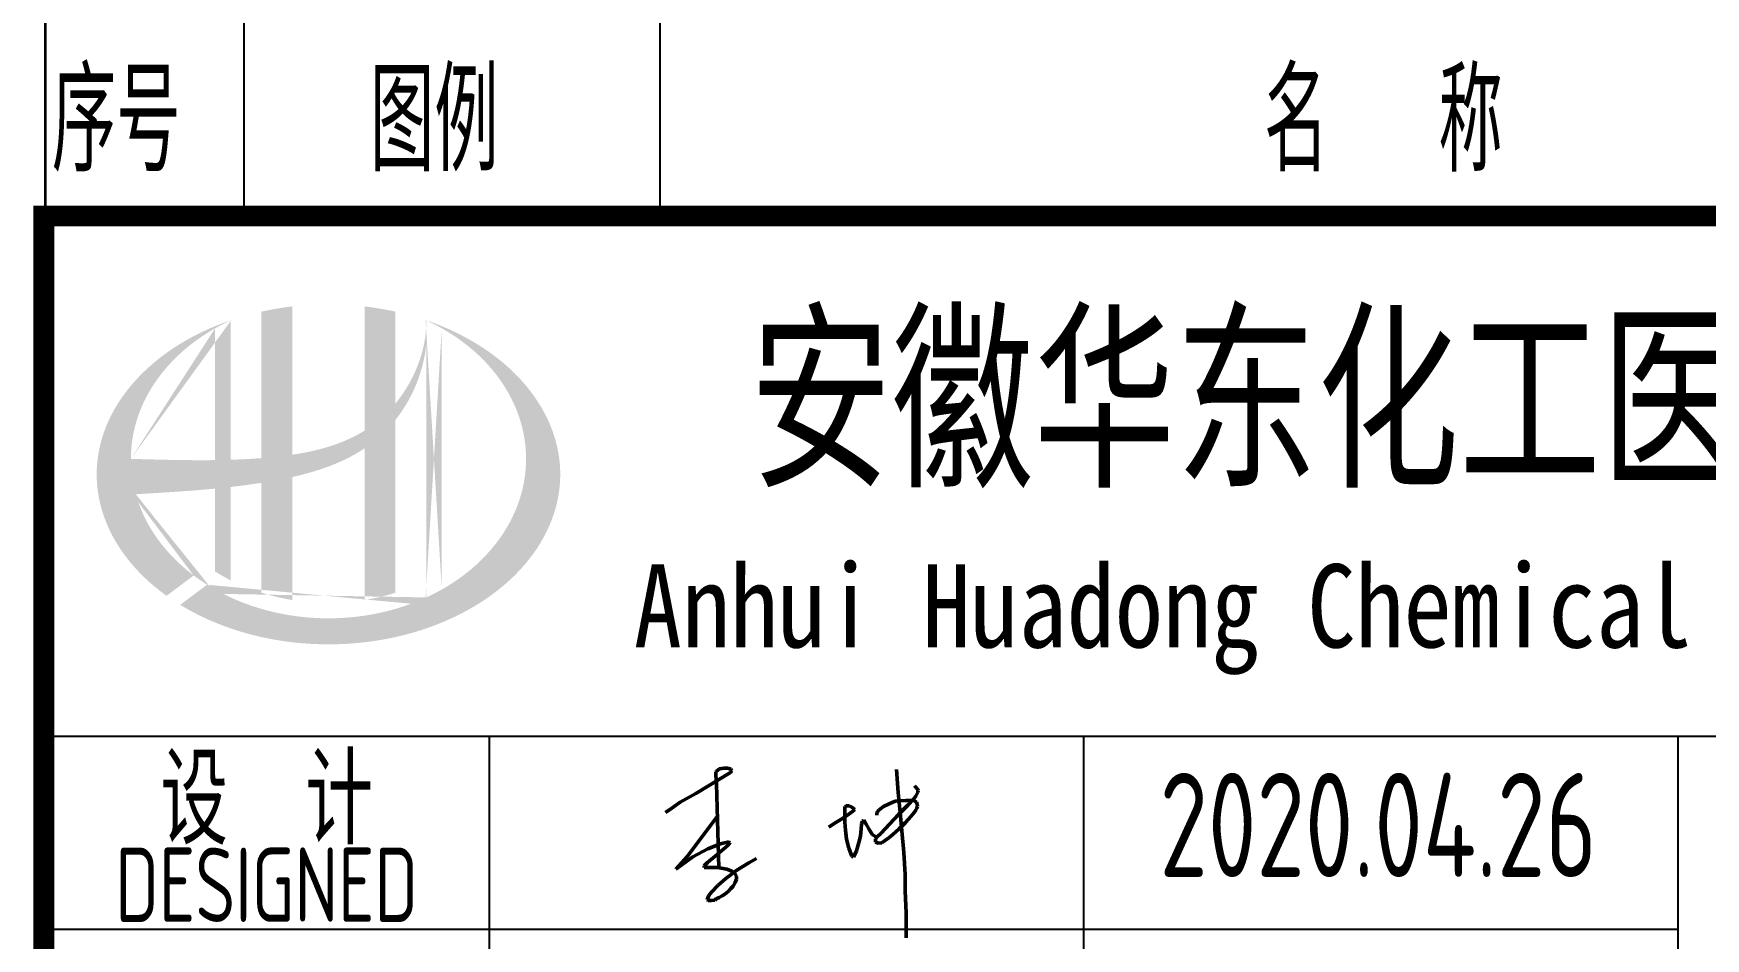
# Model space of a CAD drawing. Extents: x 4830845 to 5141198, y -443067 to -268177.
# Drawn here: x 5010069 to 5015696, y -418169 to -415123 of the extents above; entities that cross this region are included whole.
import ezdxf
from ezdxf.enums import TextEntityAlignment as Align

# ---------------------------------------------------------------- set-up
doc = ezdxf.new("R2010")
doc.units = 0
doc.header["$LTSCALE"] = 1000
doc.header["$MEASUREMENT"] = 0
doc.layers.get('0').update_dxf_attribs({"linetype": 'CONTINUOUS'})
doc.layers.add('TEL_TAB', color=7, linetype='CONTINUOUS')
doc.styles.add('AHD', font='sceie.shx', dxfattribs={"width": 0.7, "bigfont": 'sceic.shx'})
doc.styles.add('ECEC_TQ_S', font='')
doc.styles.add('sceic', font='sceie.shx', dxfattribs={"width": 0.67, "bigfont": 'sceic.shx'})
doc.styles.add('sceie', font='sceie.shx', dxfattribs={"width": 0.7, "bigfont": 'sceic.shx'})
doc.styles.get('ECEC_TQ_S').set_extended_font_data('SimSun')

# ---------------------------------------------------------------- blocks, each defined once
blk = doc.blocks.new('签名')
at = {"lineweight": 50}
for p, q in [((5484373.9, -514006.1), (5484490.2, -513935.2)), ((5484443.6, -513930.1), (5484440.9, -513933.4)), ((5484440.9, -513933.4), (5484440.9, -513943.7)), ((5484453.3, -513923.1), (5484443.6, -513930.1)), ((5484469, -513920.7), (5484453.3, -513923.1)), ((5484481.4, -513920.7), (5484469, -513920.7)), ((5484492.1, -513923.7), (5484481.4, -513920.7)), ((5484490.2, -513935.2), (5484494.5, -513928.9)), ((5484494.5, -513928.9), (5484492.1, -513923.7)), ((5485048.8, -513925.4), (5485055.2, -514002.4)), ((5484440.9, -513943.7), (5484443.6, -513972.8)), ((5484443.6, -513972.8), (5484451, -514255.5)), ((5485121.3, -513992.4), (5485109.4, -513979.5)), ((5485120.6, -514001.4), (5485122.4, -513995.7)), ((5485122.4, -513995.7), (5485121.3, -513992.4)), ((5484292.6, -514055.3), (5484321.1, -514034.4)), ((5484321.1, -514034.4), (5484373.9, -514006.1)), ((5484879.2, -514046.7), (5484874.9, -514049.8)), ((5484874.9, -514049.8), (5484874.9, -514102.5)), ((5484889.7, -514046.7), (5484879.2, -514046.7)), ((5484898.3, -514051.1), (5484889.7, -514046.7)), ((5484908.7, -514059.3), (5484898.3, -514051.1)), ((5484991.3, -514060.1), (5485005.3, -514049.1)), ((5485005.3, -514049.1), (5485024.5, -514040.5)), ((5485024.5, -514040.5), (5485044.1, -514031.7)), ((5485044.1, -514031.7), (5485063, -514029.9)), ((5485055.2, -514002.4), (5485062, -514069.9)), ((5485056.7, -514075.4), (5485086.9, -514044.6)), ((5485063, -514029.9), (5485080.4, -514029)), ((5485080.4, -514029), (5485090.1, -514029)), ((5485086.9, -514044.6), (5485106.8, -514024.4)), ((5485090.1, -514029), (5485104, -514029.4)), ((5485104, -514029.4), (5485109.7, -514030.2)), ((5485106.8, -514024.4), (5485114.2, -514014.2)), ((5485109.7, -514030.2), (5485115.9, -514035.1)), ((5485114.2, -514014.2), (5485120.6, -514001.4)), ((5485115.9, -514035.1), (5485118.9, -514041.7)), ((5485120, -514048.5), (5485117.5, -514055.4)), ((5485118.9, -514041.7), (5485120, -514048.5)), ((5484271.3, -514069.1), (5484292.6, -514055.3)), ((5484446.4, -514081.4), (5484346.3, -514216.5)), ((5484820.9, -514119.1), (5484839.8, -514106.9)), ((5484839.8, -514106.9), (5484861.5, -514092.7)), ((5484861.5, -514092.7), (5484880.5, -514080.4)), ((5484874.9, -514102.5), (5484877.6, -514129)), ((5484880.5, -514080.4), (5484901.1, -514066.5)), ((5484901.1, -514066.5), (5484908.7, -514059.3)), ((5484930.1, -514124), (5484931.7, -514108.3)), ((5484931.7, -514108.3), (5484935, -514098.4)), ((5484935, -514098.4), (5484939.2, -514095.3)), ((5484939.2, -514095.3), (5484947.6, -514108.5)), ((5484947.6, -514108.5), (5484956.8, -514126.6)), ((5484982.5, -514078.8), (5484983.3, -514069.1)), ((5484983.3, -514069.1), (5484991.3, -514060.1)), ((5484997.2, -514139.3), (5485025.4, -514108.5)), ((5485025.4, -514108.5), (5485056.7, -514075.4)), ((5485062, -514069.9), (5485067.5, -514131.4)), ((5485078.3, -514104.8), (5485067.4, -514115.4)), ((5485089.8, -514092.4), (5485078.3, -514104.8)), ((5485097.5, -514083.1), (5485089.8, -514092.4)), ((5485103.3, -514075.8), (5485097.5, -514083.1)), ((5485109.3, -514068.9), (5485103.3, -514075.8)), ((5485114, -514061.8), (5485109.3, -514068.9)), ((5485117.5, -514055.4), (5485114, -514061.8)), ((5484877.6, -514129), (5484880.8, -514159.7)), ((5484880.8, -514159.7), (5484888.6, -514189.2)), ((5484922.8, -514170.1), (5484927.5, -514148.8)), ((5484927.5, -514148.8), (5484930.1, -514124)), ((5484956.8, -514126.6), (5484968.5, -514145.2)), ((5484968.5, -514145.2), (5484983.1, -514152.1)), ((5484978.8, -514158.7), (5484983.9, -514150.9)), ((5484978.8, -514169.6), (5484978.8, -514158.7)), ((5484983.9, -514150.9), (5484997.2, -514139.3)), ((5485011.7, -514162.9), (5484999.4, -514171.2)), ((5485023.8, -514154.8), (5485011.7, -514162.9)), ((5485037, -514143.3), (5485023.8, -514154.8)), ((5485047.3, -514134.3), (5485037, -514143.3)), ((5485058.2, -514124.4), (5485047.3, -514134.3)), ((5485067.4, -514115.4), (5485058.2, -514124.4)), ((5485067.5, -514131.4), (5485073.4, -514204.2)), ((5484346.3, -514216.5), (5484307, -514260.5)), ((5484307, -514260.5), (5484363.7, -514219)), ((5484363.7, -514219), (5484414.5, -514192)), ((5484439.1, -514216.7), (5484412.9, -514237.3)), ((5484414.5, -514192), (5484457.3, -514175.3)), ((5484482.1, -514179.3), (5484439.1, -514216.7)), ((5484457.3, -514175.3), (5484484.7, -514168)), ((5484489, -514170.8), (5484482.1, -514179.3)), ((5484484.7, -514168), (5484489, -514170.8)), ((5484888.6, -514189.2), (5484899, -514216.9)), ((5484899, -514216.9), (5484904.6, -514220)), ((5484904.6, -514220), (5484914.7, -514199)), ((5484914.7, -514199), (5484922.8, -514170.1)), ((5484989.1, -514173.2), (5484978.8, -514169.6)), ((5484999.4, -514171.2), (5484989.1, -514173.2)), ((5485073.4, -514204.2), (5485078.8, -514278.7)), ((5484412.9, -514237.3), (5484401.9, -514249.5)), ((5484401.9, -514249.5), (5484401.9, -514254.7)), ((5484401.9, -514254.7), (5484446.8, -514254.7)), ((5484446.8, -514254.7), (5484459.5, -514257.2)), ((5484459.5, -514257.2), (5484478.2, -514260.7)), ((5484474.4, -514291.2), (5484511.5, -514263.7)), ((5484478.2, -514260.7), (5484495.1, -514267)), ((5484495.1, -514267), (5484505.1, -514273.2)), ((5484505.1, -514273.2), (5484511.1, -514285.3)), ((5484511.5, -514263.7), (5484551.9, -514238.4)), ((5484551.9, -514238.4), (5484578.5, -514223.8)), ((5484426.1, -514337.2), (5484448.7, -514314.1)), ((5484448.7, -514314.1), (5484474.4, -514291.2)), ((5484485.1, -514332.9), (5484474.8, -514341.6)), ((5484492.1, -514325.7), (5484485.1, -514332.9)), ((5484499.4, -514317.1), (5484492.1, -514325.7)), ((5484506.7, -514305.6), (5484499.4, -514317.1)), ((5484511.1, -514294.4), (5484506.7, -514305.6)), ((5484511.1, -514285.3), (5484511.1, -514294.4)), ((5485078.8, -514278.7), (5485078.8, -514332.9)), ((5485078.8, -514332.9), (5485081.6, -514408.2)), ((5484411.7, -514363.3), (5484417.4, -514348.5)), ((5484415.7, -514365.7), (5484411.7, -514363.3)), ((5484426.9, -514365.7), (5484415.7, -514365.7)), ((5484417.4, -514348.5), (5484426.1, -514337.2)), ((5484438.1, -514364), (5484426.9, -514365.7)), ((5484442.7, -514360.5), (5484438.1, -514364)), ((5484452.4, -514355.9), (5484442.7, -514360.5)), ((5484462, -514350.2), (5484452.4, -514355.9)), ((5484474.8, -514341.6), (5484462, -514350.2)), ((5485081.6, -514408.2), (5485081.6, -514491.8))]:
    blk.add_line(p, q, dxfattribs=at)
at = {"style": 'sceie', "width": 0.8}
for p in [(5486670.1, -514111), (5486631, -514761.6), (5486657.1, -515425.2), (5486696.1, -516075.8), (5486709.1, -516674.4)]:
    blk.add_attdef('2020.4.26', text='', height=350, dxfattribs=at).set_placement(p, align=Align.MIDDLE)

msp = doc.modelspace()

# ---------------------------------------------------------------- hatches: boundary and pattern name
h = msp.add_hatch(color=256)
edge = h.paths.add_edge_path()
edge.add_spline(control_points=[(5010940, -416615.7), (5010946.1, -416614.3), (5010952.2, -416612.9), (5011001.3, -416601), (5011043.9, -416588), (5011118.9, -416556.9), (5011151.9, -416539.9), (5011182.7, -416519.3)], knot_values=[61.629012, 61.629012, 61.629012, 61.629012, 63.330431, 63.330431, 75.353634, 75.353634, 85.398649, 85.398649, 85.398649, 85.398649], degree=3, periodic=0)
edge.add_line((5011182.7, -416519.3), (5011182.7, -417029.5))
edge.add_spline(control_points=[(5011182.7, -417029.5), (5011199.9, -417026.8), (5011216.9, -417023.5), (5011251.6, -417015.4), (5011269.3, -417010.6), (5011286.7, -417005.1)], knot_values=[4.908456, 4.908456, 4.908456, 4.908456, 4.992821, 4.992821, 5.083034, 5.083034, 5.083034, 5.083034], degree=3, periodic=0)
edge.add_line((5011286.7, -417005.1), (5011286.7, -416423.7))
edge.add_spline(control_points=[(5011286.7, -416423.7), (5011295.4, -416412.7), (5011303.6, -416401.4), (5011329.7, -416361.7), (5011345.3, -416331.8), (5011374.6, -416259), (5011385.8, -416215.2), (5011390.5, -416169.9), (5011390.6, -416168.6), (5011390.7, -416167.3)], knot_values=[97.991744, 97.991744, 97.991744, 97.991744, 101.64219, 101.64219, 110.337975, 110.337975, 121.934322, 121.934322, 122.270691, 122.270691, 122.270691, 122.270691], degree=3, periodic=0)
edge.add_line((5011390.7, -416167.3), (5011390.7, -416096.9))
edge.add_spline(control_points=[(5011390.7, -416096.9), (5011390.6, -416104.6), (5011390.3, -416112.2), (5011389.7, -416119.9)], knot_values=[126.194075, 126.194075, 126.194075, 126.194075, 128.396762, 128.396762, 128.396762, 128.396762], degree=3, periodic=0)
edge.add_spline(control_points=[(5011389.7, -416119.9), (5011389.2, -416126.1), (5011388.6, -416132.3), (5011387.8, -416138.6)], knot_values=[124.417049, 124.417049, 124.417049, 124.417049, 126.194075, 126.194075, 126.194075, 126.194075], degree=3, periodic=0)
edge.add_spline(control_points=[(5011387.8, -416138.6), (5011386.7, -416147.7), (5011385.2, -416156.8), (5011383.4, -416165.9)], knot_values=[121.80529, 121.80529, 121.80529, 121.80529, 124.417049, 124.417049, 124.417049, 124.417049], degree=3, periodic=0)
edge.add_spline(control_points=[(5011383.4, -416165.9), (5011381.1, -416178.1), (5011378.1, -416190.2), (5011374.6, -416202.2)], knot_values=[118.31574, 118.31574, 118.31574, 118.31574, 121.80529, 121.80529, 121.80529, 121.80529], degree=3, periodic=0)
edge.add_spline(control_points=[(5011374.6, -416202.2), (5011371.1, -416214.3), (5011367.1, -416226.3), (5011362.5, -416238.2)], knot_values=[114.795988, 114.795988, 114.795988, 114.795988, 118.31574, 118.31574, 118.31574, 118.31574], degree=3, periodic=0)
edge.add_spline(control_points=[(5011362.5, -416238.2), (5011358, -416249.9), (5011353.1, -416261.4), (5011347.6, -416272.8)], knot_values=[111.329641, 111.329641, 111.329641, 111.329641, 114.795988, 114.795988, 114.795988, 114.795988], degree=3, periodic=0)
edge.add_spline(control_points=[(5011347.6, -416272.8), (5011342.1, -416284.3), (5011336.1, -416295.7), (5011329.6, -416306.7)], knot_values=[107.79529, 107.79529, 107.79529, 107.79529, 111.329641, 111.329641, 111.329641, 111.329641], degree=3, periodic=0)
edge.add_spline(control_points=[(5011329.6, -416306.7), (5011323.3, -416317.6), (5011316.6, -416328.1), (5011309.5, -416338.4)], knot_values=[104.343579, 104.343579, 104.343579, 104.343579, 107.79529, 107.79529, 107.79529, 107.79529], degree=3, periodic=0)
edge.add_spline(control_points=[(5011309.5, -416338.4), (5011302.3, -416348.8), (5011294.7, -416358.8), (5011286.7, -416368.5)], knot_values=[100.8507, 100.8507, 100.8507, 100.8507, 104.343579, 104.343579, 104.343579, 104.343579], degree=3, periodic=0)
edge.add_line((5011286.7, -416368.5), (5011286.7, -416059.2))
edge.add_spline(control_points=[(5011286.7, -416059.2), (5011252.7, -416051.7), (5011217.9, -416045.8), (5011182.7, -416041.7)], knot_values=[4.423999, 4.423999, 4.423999, 4.423999, 4.558741, 4.558741, 4.558741, 4.558741], degree=3, periodic=0)
edge.add_line((5011182.7, -416041.7), (5011182.7, -416459.8))
edge.add_spline(control_points=[(5011182.7, -416459.8), (5011110.8, -416504.4), (5011026.6, -416527.6), (5010940, -416540.6)], knot_values=[63.246215, 63.246215, 63.246215, 63.246215, 87.689124, 87.689124, 87.689124, 87.689124], degree=3, periodic=0)
edge.add_line((5010940, -416540.6), (5010940, -416041.7))
edge.add_spline(control_points=[(5010940, -416041.7), (5010904.9, -416045.8), (5010870.1, -416051.7), (5010836, -416059.2)], knot_values=[4.866038, 4.866038, 4.866038, 4.866038, 5.000777, 5.000777, 5.000777, 5.000777], degree=3, periodic=0)
edge.add_line((5010836, -416059.2), (5010836, -416552.1))
edge.add_spline(control_points=[(5010836, -416552.1), (5010834.4, -416552.2), (5010799.4, -416554.8), (5010764.8, -416556.6), (5010732, -416557.6)], knot_values=[43.657356, 43.657356, 43.657356, 43.657356, 44.134253, 53.497092, 53.497092, 53.497092, 53.497092], degree=3, periodic=0)
edge.add_line((5010732, -416557.6), (5010732, -416088.5))
edge.add_spline(control_points=[(5010732, -416088.5), (5010715, -416094.3), (5010698.3, -416100.6), (5010681.8, -416107.4)], knot_values=[5.14157, 5.14157, 5.14157, 5.14157, 5.212921, 5.212921, 5.212921, 5.212921], degree=3, periodic=0)
edge.add_spline(control_points=[(5010681.8, -416107.4), (5010674.9, -416110.2), (5010668.1, -416113.1), (5010635.9, -416127.3), (5010611.3, -416139.5), (5010587.8, -416152.7)], knot_values=[5.212921, 5.212921, 5.212921, 5.212921, 5.24296, 5.24296, 5.355623, 5.355623, 5.355623, 5.355623], degree=3, periodic=0)
edge.add_spline(control_points=[(5010587.8, -416152.7), (5010573, -416161.1), (5010558.5, -416169.8), (5010544.5, -416178.9)], knot_values=[5.355623, 5.355623, 5.355623, 5.355623, 5.426974, 5.426974, 5.426974, 5.426974], degree=3, periodic=0)
edge.add_spline(control_points=[(5010544.5, -416178.9), (5010537.1, -416183.8), (5010529.8, -416188.7), (5010516.3, -416198.2), (5010510.1, -416202.7), (5010504, -416207.3)], knot_values=[5.426974, 5.426974, 5.426974, 5.426974, 5.464765, 5.464765, 5.498325, 5.498325, 5.498325, 5.498325], degree=3, periodic=0)
edge.add_spline(control_points=[(5010504, -416207.3), (5010477.9, -416226.9), (5010453.8, -416247.7), (5010431.9, -416269.7)], knot_values=[5.498325, 5.498325, 5.498325, 5.498325, 5.641027, 5.641027, 5.641027, 5.641027], degree=3, periodic=0)
edge.add_spline(control_points=[(5010431.9, -416269.7), (5010424.9, -416276.7), (5010418.2, -416283.8), (5010397.7, -416306.4), (5010384.9, -416322.2), (5010373.1, -416338.4)], knot_values=[5.641027, 5.641027, 5.641027, 5.641027, 5.686569, 5.686569, 5.783729, 5.783729, 5.783729, 5.783729], degree=3, periodic=0)
edge.add_spline(control_points=[(5010373.1, -416338.4), (5010358, -416359.2), (5010344.6, -416380.6), (5010331.5, -416405.6), (5010329.9, -416408.7), (5010328.3, -416411.9)], knot_values=[5.783729, 5.783729, 5.783729, 5.783729, 5.908374, 5.908374, 5.92643, 5.92643, 5.92643, 5.92643], degree=3, periodic=0)
edge.add_spline(control_points=[(5010328.3, -416411.9), (5010315.9, -416437), (5010305.8, -416462.7), (5010298.3, -416488.6)], knot_values=[5.92643, 5.92643, 5.92643, 5.92643, 6.069132, 6.069132, 6.069132, 6.069132], degree=3, periodic=0)
edge.add_spline(control_points=[(5010298.3, -416488.6), (5010295.1, -416499.7), (5010292.3, -416510.9), (5010287, -416537), (5010284.7, -416552.1), (5010283.3, -416567.1)], knot_values=[6.069132, 6.069132, 6.069132, 6.069132, 6.130179, 6.130179, 6.211834, 6.211834, 6.211834, 6.211834], degree=3, periodic=0)
edge.add_spline(control_points=[(5010283.3, -416567.1), (5010282, -416580.3), (5010281.4, -416593.5), (5010281.4, -416606.7)], knot_values=[6.211834, 6.211834, 6.211834, 6.211834, 6.283185, 6.283185, 6.283185, 6.283185], degree=3, periodic=0)
edge.add_spline(control_points=[(5010281.4, -416606.7), (5010281.4, -416616), (5010281.7, -416625.4), (5010282.3, -416634.7)], knot_values=[6.283185, 6.283185, 6.283185, 6.283185, 6.333655, 6.333655, 6.333655, 6.333655], degree=3, periodic=0)
edge.add_spline(control_points=[(5010282.3, -416634.7), (5010283.6, -416653.3), (5010286.1, -416671.9), (5010289.9, -416690.5)], knot_values=[6.333655, 6.333655, 6.333655, 6.333655, 6.434594, 6.434594, 6.434594, 6.434594], degree=3, periodic=0)
edge.add_spline(control_points=[(5010289.9, -416690.5), (5010290.1, -416691.7), (5010290.4, -416692.9), (5010294.3, -416711.4), (5010299.1, -416728.6), (5010304.9, -416745.6)], knot_values=[6.434594, 6.434594, 6.434594, 6.434594, 6.441278, 6.441278, 6.535532, 6.535532, 6.535532, 6.535532], degree=3, periodic=0)
edge.add_spline(control_points=[(5010304.9, -416745.6), (5010311.2, -416763.8), (5010318.7, -416781.9), (5010327.4, -416799.7)], knot_values=[6.535532, 6.535532, 6.535532, 6.535532, 6.636471, 6.636471, 6.636471, 6.636471], degree=3, periodic=0)
edge.add_spline(control_points=[(5010327.4, -416799.7), (5010329.6, -416804.1), (5010331.9, -416808.6), (5010341.3, -416826.2), (5010349, -416839.3), (5010357.3, -416852.1)], knot_values=[6.636471, 6.636471, 6.636471, 6.636471, 6.661894, 6.661894, 6.73741, 6.73741, 6.73741, 6.73741], degree=3, periodic=0)
edge.add_spline(control_points=[(5010357.3, -416852.1), (5010368.5, -416869.3), (5010380.9, -416886.1), (5010394.4, -416902.5)], knot_values=[6.73741, 6.73741, 6.73741, 6.73741, 6.838349, 6.838349, 6.838349, 6.838349], degree=3, periodic=0)
edge.add_spline(control_points=[(5010394.4, -416902.5), (5010400.3, -416909.6), (5010406.5, -416916.7), (5010421, -416932.6), (5010429.5, -416941.5), (5010438.4, -416950.1)], knot_values=[6.838349, 6.838349, 6.838349, 6.838349, 6.88251, 6.88251, 6.939288, 6.939288, 6.939288, 6.939288], degree=3, periodic=0)
edge.add_spline(control_points=[(5010438.4, -416950.1), (5010454.2, -416965.5), (5010471.1, -416980.3), (5010489, -416994.5)], knot_values=[6.939288, 6.939288, 6.939288, 6.939288, 7.040227, 7.040227, 7.040227, 7.040227], degree=3, periodic=0)
edge.add_spline(control_points=[(5010489, -416994.5), (5010497.9, -417001.6), (5010507.1, -417008.6), (5010516.5, -417015.3)], knot_values=[7.040227, 7.040227, 7.040227, 7.040227, 7.090696, 7.090696, 7.090696, 7.090696], degree=3, periodic=0)
edge.add_line((5010516.5, -417015.3), (5010607.7, -416947))
edge.add_ellipse((5011061.4, -416554.7), major_axis=(665, 0), ratio=0.806676, start_angle=192.819, end_angle=226.9853, ccw=False)
edge.add_spline(control_points=[(5010412.9, -416673.7), (5010437, -416672.2), (5010461, -416670.8), (5010549.7, -416665.3), (5010614.5, -416661), (5010680, -416654.6)], knot_values=[11.398263, 11.398263, 11.398263, 11.398263, 18.40729, 18.40729, 37.18094, 37.18094, 37.18094, 37.18094], degree=3, periodic=0)
edge.add_line((5010680, -416654.6), (5010680, -416933.7))
edge.add_spline(control_points=[(5010680, -416933.7), (5010683.6, -416935.9), (5010687.2, -416938.1), (5010704.1, -416948.3), (5010717.9, -416955.9), (5010732, -416963.1)], knot_values=[4.049945, 4.049945, 4.049945, 4.049945, 4.072021, 4.072021, 4.153257, 4.153257, 4.153257, 4.153257], degree=3, periodic=0)
edge.add_line((5010732, -416963.1), (5010732, -416649.2))
edge.add_spline(control_points=[(5010732, -416649.2), (5010764.2, -416645.5), (5010796.6, -416641.3), (5010831.5, -416635.9), (5010833.8, -416635.5), (5010836, -416635.2)], knot_values=[42.135009, 42.135009, 42.135009, 42.135009, 51.307228, 51.307228, 51.948574, 51.948574, 51.948574, 51.948574], degree=3, periodic=0)
edge.add_line((5010836, -416635.2), (5010836, -417005.1))
edge.add_spline(control_points=[(5010836, -417005.1), (5010869.7, -417015.7), (5010904.5, -417023.9), (5010940, -417029.5)], knot_values=[4.34174, 4.34174, 4.34174, 4.34174, 4.516316, 4.516316, 4.516316, 4.516316], degree=3, periodic=0)
edge.add_line((5010940, -417029.5), (5010940, -416615.7))
edge = h.paths.add_edge_path(flags=16)
edge.add_ellipse((5011061.4, -416554.7), major_axis=(665, 0), ratio=0.806676, start_angle=124.9875, end_angle=179.999, ccw=False)
edge.add_line((5010680, -416115.2), (5010680, -416558.8))
edge.add_spline(control_points=[(5010680, -416558.8), (5010584.7, -416560.1), (5010490.7, -416557.1), (5010396.3, -416554.7)], knot_values=[11.27373, 11.27373, 11.27373, 11.27373, 38.687513, 38.687513, 38.687513, 38.687513], degree=3, periodic=0)
edge = h.paths.add_edge_path()
edge.add_spline(control_points=[(5010562.5, -417045.8), (5010593.6, -417064.8), (5010626.7, -417082.1), (5010711.4, -417119.3), (5010764.6, -417137.2), (5010875.4, -417163.7), (5010932.8, -417172.5), (5011049, -417180.2), (5011107.6, -417179.3), (5011223.2, -417167.8), (5011280.1, -417157.3), (5011389.1, -417127.2), (5011441.2, -417107.7), (5011538.2, -417060.8), (5011582.9, -417033.5), (5011662.9, -416972.5), (5011698.1, -416939), (5011757.4, -416867.5), (5011781.5, -416829.6), (5011817.9, -416751.5), (5011830.2, -416711.3), (5011842.7, -416630.1), (5011843, -416589.1), (5011831.5, -416507.6), (5011819.7, -416467.1), (5011784.1, -416388.4), (5011760.3, -416350.2), (5011701.5, -416278), (5011666.5, -416244), (5011586.7, -416182.4), (5011541.9, -416154.7), (5011460.7, -416114.9), (5011426.4, -416100.7), (5011390.7, -416088.5)], knot_values=[0.886421, 0.886421, 0.886421, 0.886421, 1.040557, 1.040557, 1.261172, 1.261172, 1.481788, 1.481788, 1.702404, 1.702404, 1.92302, 1.92302, 2.143636, 2.143636, 2.364252, 2.364252, 2.584868, 2.584868, 2.805484, 2.805484, 3.026099, 3.026099, 3.246715, 3.246715, 3.46852, 3.46852, 3.690325, 3.690325, 3.91213, 3.91213, 4.133935, 4.133935, 4.283209, 4.283209, 4.283209, 4.283209], degree=3, periodic=0)
edge.add_line((5011390.7, -416088.5), (5011390.7, -416088.5))
edge.add_spline(control_points=[(5011390.7, -416088.6), (5011390.7, -416091.4), (5011390.7, -416094.1), (5011390.7, -416096.9)], knot_values=[128.396762, 128.396762, 128.396762, 128.396762, 129.192193, 129.192193, 129.192193, 129.192193], degree=3, periodic=0)
edge.add_line((5011390.7, -416096.9), (5011390.7, -417020.8))
edge.add_ellipse((5011061.4, -416554.7), major_axis=(665, 0), ratio=0.806676, start_angle=232.1054, end_angle=299.6833, ccw=False)
edge.add_line((5010652.9, -416978.1), (5010562.5, -417045.8))
edge = h.paths.add_edge_path(flags=16)
edge.add_ellipse((5011061.4, -416554.7), major_axis=(665, 0), ratio=0.806676, start_angle=304.9875, end_angle=415.0121, ccw=False)
edge.add_line((5011442.7, -416994.2), (5011442.7, -416115.2))
h = msp.add_hatch(color=256)
edge = h.paths.add_edge_path()
edge.add_spline(control_points=[(5010940, -416615.7), (5010946.1, -416614.3), (5010952.2, -416612.9), (5011001.3, -416601), (5011043.9, -416588), (5011118.9, -416556.9), (5011151.9, -416539.9), (5011182.7, -416519.3)], knot_values=[61.629012, 61.629012, 61.629012, 61.629012, 63.330431, 63.330431, 75.353634, 75.353634, 85.398649, 85.398649, 85.398649, 85.398649], degree=3, periodic=0)
edge.add_line((5011182.7, -416519.3), (5011182.7, -417029.5))
edge.add_spline(control_points=[(5011182.7, -417029.5), (5011199.9, -417026.8), (5011216.9, -417023.5), (5011251.6, -417015.4), (5011269.3, -417010.6), (5011286.7, -417005.1)], knot_values=[4.908456, 4.908456, 4.908456, 4.908456, 4.992821, 4.992821, 5.083034, 5.083034, 5.083034, 5.083034], degree=3, periodic=0)
edge.add_line((5011286.7, -417005.1), (5011286.7, -416423.7))
edge.add_spline(control_points=[(5011286.7, -416423.7), (5011295.4, -416412.7), (5011303.6, -416401.4), (5011329.7, -416361.7), (5011345.3, -416331.8), (5011374.6, -416259), (5011385.8, -416215.2), (5011390.5, -416169.9), (5011390.6, -416168.6), (5011390.7, -416167.3)], knot_values=[97.991744, 97.991744, 97.991744, 97.991744, 101.64219, 101.64219, 110.337975, 110.337975, 121.934322, 121.934322, 122.270691, 122.270691, 122.270691, 122.270691], degree=3, periodic=0)
edge.add_line((5011390.7, -416167.3), (5011390.7, -416096.9))
edge.add_spline(control_points=[(5011390.7, -416096.9), (5011390.6, -416104.6), (5011390.3, -416112.2), (5011389.7, -416119.9)], knot_values=[126.194075, 126.194075, 126.194075, 126.194075, 128.396762, 128.396762, 128.396762, 128.396762], degree=3, periodic=0)
edge.add_spline(control_points=[(5011389.7, -416119.9), (5011389.2, -416126.1), (5011388.6, -416132.3), (5011387.8, -416138.6)], knot_values=[124.417049, 124.417049, 124.417049, 124.417049, 126.194075, 126.194075, 126.194075, 126.194075], degree=3, periodic=0)
edge.add_spline(control_points=[(5011387.8, -416138.6), (5011386.7, -416147.7), (5011385.2, -416156.8), (5011383.4, -416165.9)], knot_values=[121.80529, 121.80529, 121.80529, 121.80529, 124.417049, 124.417049, 124.417049, 124.417049], degree=3, periodic=0)
edge.add_spline(control_points=[(5011383.4, -416165.9), (5011381.1, -416178.1), (5011378.1, -416190.2), (5011374.6, -416202.2)], knot_values=[118.31574, 118.31574, 118.31574, 118.31574, 121.80529, 121.80529, 121.80529, 121.80529], degree=3, periodic=0)
edge.add_spline(control_points=[(5011374.6, -416202.2), (5011371.1, -416214.3), (5011367.1, -416226.3), (5011362.5, -416238.2)], knot_values=[114.795988, 114.795988, 114.795988, 114.795988, 118.31574, 118.31574, 118.31574, 118.31574], degree=3, periodic=0)
edge.add_spline(control_points=[(5011362.5, -416238.2), (5011358, -416249.9), (5011353.1, -416261.4), (5011347.6, -416272.8)], knot_values=[111.329641, 111.329641, 111.329641, 111.329641, 114.795988, 114.795988, 114.795988, 114.795988], degree=3, periodic=0)
edge.add_spline(control_points=[(5011347.6, -416272.8), (5011342.1, -416284.3), (5011336.1, -416295.7), (5011329.6, -416306.7)], knot_values=[107.79529, 107.79529, 107.79529, 107.79529, 111.329641, 111.329641, 111.329641, 111.329641], degree=3, periodic=0)
edge.add_spline(control_points=[(5011329.6, -416306.7), (5011323.3, -416317.6), (5011316.6, -416328.1), (5011309.5, -416338.4)], knot_values=[104.343579, 104.343579, 104.343579, 104.343579, 107.79529, 107.79529, 107.79529, 107.79529], degree=3, periodic=0)
edge.add_spline(control_points=[(5011309.5, -416338.4), (5011302.3, -416348.8), (5011294.7, -416358.8), (5011286.7, -416368.5)], knot_values=[100.8507, 100.8507, 100.8507, 100.8507, 104.343579, 104.343579, 104.343579, 104.343579], degree=3, periodic=0)
edge.add_line((5011286.7, -416368.5), (5011286.7, -416059.2))
edge.add_spline(control_points=[(5011286.7, -416059.2), (5011252.7, -416051.7), (5011217.9, -416045.8), (5011182.7, -416041.7)], knot_values=[4.423999, 4.423999, 4.423999, 4.423999, 4.558741, 4.558741, 4.558741, 4.558741], degree=3, periodic=0)
edge.add_line((5011182.7, -416041.7), (5011182.7, -416459.8))
edge.add_spline(control_points=[(5011182.7, -416459.8), (5011110.8, -416504.4), (5011026.6, -416527.6), (5010940, -416540.6)], knot_values=[63.246215, 63.246215, 63.246215, 63.246215, 87.689124, 87.689124, 87.689124, 87.689124], degree=3, periodic=0)
edge.add_line((5010940, -416540.6), (5010940, -416041.7))
edge.add_spline(control_points=[(5010940, -416041.7), (5010904.9, -416045.8), (5010870.1, -416051.7), (5010836, -416059.2)], knot_values=[4.866038, 4.866038, 4.866038, 4.866038, 5.000777, 5.000777, 5.000777, 5.000777], degree=3, periodic=0)
edge.add_line((5010836, -416059.2), (5010836, -416552.1))
edge.add_spline(control_points=[(5010836, -416552.1), (5010834.4, -416552.2), (5010799.4, -416554.8), (5010764.8, -416556.6), (5010732, -416557.6)], knot_values=[43.657356, 43.657356, 43.657356, 43.657356, 44.134253, 53.497092, 53.497092, 53.497092, 53.497092], degree=3, periodic=0)
edge.add_line((5010732, -416557.6), (5010732, -416088.5))
edge.add_spline(control_points=[(5010732, -416088.5), (5010715, -416094.3), (5010698.3, -416100.6), (5010681.8, -416107.4)], knot_values=[5.14157, 5.14157, 5.14157, 5.14157, 5.212921, 5.212921, 5.212921, 5.212921], degree=3, periodic=0)
edge.add_spline(control_points=[(5010681.8, -416107.4), (5010674.9, -416110.2), (5010668.1, -416113.1), (5010635.9, -416127.3), (5010611.3, -416139.5), (5010587.8, -416152.7)], knot_values=[5.212921, 5.212921, 5.212921, 5.212921, 5.24296, 5.24296, 5.355623, 5.355623, 5.355623, 5.355623], degree=3, periodic=0)
edge.add_spline(control_points=[(5010587.8, -416152.7), (5010573, -416161.1), (5010558.5, -416169.8), (5010544.5, -416178.9)], knot_values=[5.355623, 5.355623, 5.355623, 5.355623, 5.426974, 5.426974, 5.426974, 5.426974], degree=3, periodic=0)
edge.add_spline(control_points=[(5010544.5, -416178.9), (5010537.1, -416183.8), (5010529.8, -416188.7), (5010516.3, -416198.2), (5010510.1, -416202.7), (5010504, -416207.3)], knot_values=[5.426974, 5.426974, 5.426974, 5.426974, 5.464765, 5.464765, 5.498325, 5.498325, 5.498325, 5.498325], degree=3, periodic=0)
edge.add_spline(control_points=[(5010504, -416207.3), (5010477.9, -416226.9), (5010453.8, -416247.7), (5010431.9, -416269.7)], knot_values=[5.498325, 5.498325, 5.498325, 5.498325, 5.641027, 5.641027, 5.641027, 5.641027], degree=3, periodic=0)
edge.add_spline(control_points=[(5010431.9, -416269.7), (5010424.9, -416276.7), (5010418.2, -416283.8), (5010397.7, -416306.4), (5010384.9, -416322.2), (5010373.1, -416338.4)], knot_values=[5.641027, 5.641027, 5.641027, 5.641027, 5.686569, 5.686569, 5.783729, 5.783729, 5.783729, 5.783729], degree=3, periodic=0)
edge.add_spline(control_points=[(5010373.1, -416338.4), (5010358, -416359.2), (5010344.6, -416380.6), (5010331.5, -416405.6), (5010329.9, -416408.7), (5010328.3, -416411.9)], knot_values=[5.783729, 5.783729, 5.783729, 5.783729, 5.908374, 5.908374, 5.92643, 5.92643, 5.92643, 5.92643], degree=3, periodic=0)
edge.add_spline(control_points=[(5010328.3, -416411.9), (5010315.9, -416437), (5010305.8, -416462.7), (5010298.3, -416488.6)], knot_values=[5.92643, 5.92643, 5.92643, 5.92643, 6.069132, 6.069132, 6.069132, 6.069132], degree=3, periodic=0)
edge.add_spline(control_points=[(5010298.3, -416488.6), (5010295.1, -416499.7), (5010292.3, -416510.9), (5010287, -416537), (5010284.7, -416552.1), (5010283.3, -416567.1)], knot_values=[6.069132, 6.069132, 6.069132, 6.069132, 6.130179, 6.130179, 6.211834, 6.211834, 6.211834, 6.211834], degree=3, periodic=0)
edge.add_spline(control_points=[(5010283.3, -416567.1), (5010282, -416580.3), (5010281.4, -416593.5), (5010281.4, -416606.7)], knot_values=[6.211834, 6.211834, 6.211834, 6.211834, 6.283185, 6.283185, 6.283185, 6.283185], degree=3, periodic=0)
edge.add_spline(control_points=[(5010281.4, -416606.7), (5010281.4, -416616), (5010281.7, -416625.4), (5010282.3, -416634.7)], knot_values=[6.283185, 6.283185, 6.283185, 6.283185, 6.333655, 6.333655, 6.333655, 6.333655], degree=3, periodic=0)
edge.add_spline(control_points=[(5010282.3, -416634.7), (5010283.6, -416653.3), (5010286.1, -416671.9), (5010289.9, -416690.5)], knot_values=[6.333655, 6.333655, 6.333655, 6.333655, 6.434594, 6.434594, 6.434594, 6.434594], degree=3, periodic=0)
edge.add_spline(control_points=[(5010289.9, -416690.5), (5010290.1, -416691.7), (5010290.4, -416692.9), (5010294.3, -416711.4), (5010299.1, -416728.6), (5010304.9, -416745.6)], knot_values=[6.434594, 6.434594, 6.434594, 6.434594, 6.441278, 6.441278, 6.535532, 6.535532, 6.535532, 6.535532], degree=3, periodic=0)
edge.add_spline(control_points=[(5010304.9, -416745.6), (5010311.2, -416763.8), (5010318.7, -416781.9), (5010327.4, -416799.7)], knot_values=[6.535532, 6.535532, 6.535532, 6.535532, 6.636471, 6.636471, 6.636471, 6.636471], degree=3, periodic=0)
edge.add_spline(control_points=[(5010327.4, -416799.7), (5010329.6, -416804.1), (5010331.9, -416808.6), (5010341.3, -416826.2), (5010349, -416839.3), (5010357.3, -416852.1)], knot_values=[6.636471, 6.636471, 6.636471, 6.636471, 6.661894, 6.661894, 6.73741, 6.73741, 6.73741, 6.73741], degree=3, periodic=0)
edge.add_spline(control_points=[(5010357.3, -416852.1), (5010368.5, -416869.3), (5010380.9, -416886.1), (5010394.4, -416902.5)], knot_values=[6.73741, 6.73741, 6.73741, 6.73741, 6.838349, 6.838349, 6.838349, 6.838349], degree=3, periodic=0)
edge.add_spline(control_points=[(5010394.4, -416902.5), (5010400.3, -416909.6), (5010406.5, -416916.7), (5010421, -416932.6), (5010429.5, -416941.5), (5010438.4, -416950.1)], knot_values=[6.838349, 6.838349, 6.838349, 6.838349, 6.88251, 6.88251, 6.939288, 6.939288, 6.939288, 6.939288], degree=3, periodic=0)
edge.add_spline(control_points=[(5010438.4, -416950.1), (5010454.2, -416965.5), (5010471.1, -416980.3), (5010489, -416994.5)], knot_values=[6.939288, 6.939288, 6.939288, 6.939288, 7.040227, 7.040227, 7.040227, 7.040227], degree=3, periodic=0)
edge.add_spline(control_points=[(5010489, -416994.5), (5010497.9, -417001.6), (5010507.1, -417008.6), (5010516.5, -417015.3)], knot_values=[7.040227, 7.040227, 7.040227, 7.040227, 7.090696, 7.090696, 7.090696, 7.090696], degree=3, periodic=0)
edge.add_line((5010516.5, -417015.3), (5010607.7, -416947))
edge.add_ellipse((5011061.4, -416554.7), major_axis=(665, 0), ratio=0.806676, start_angle=192.819, end_angle=226.9853, ccw=False)
edge.add_spline(control_points=[(5010412.9, -416673.7), (5010437, -416672.2), (5010461, -416670.8), (5010549.7, -416665.3), (5010614.5, -416661), (5010680, -416654.6)], knot_values=[11.398263, 11.398263, 11.398263, 11.398263, 18.40729, 18.40729, 37.18094, 37.18094, 37.18094, 37.18094], degree=3, periodic=0)
edge.add_line((5010680, -416654.6), (5010680, -416933.7))
edge.add_spline(control_points=[(5010680, -416933.7), (5010683.6, -416935.9), (5010687.2, -416938.1), (5010704.1, -416948.3), (5010717.9, -416955.9), (5010732, -416963.1)], knot_values=[4.049945, 4.049945, 4.049945, 4.049945, 4.072021, 4.072021, 4.153257, 4.153257, 4.153257, 4.153257], degree=3, periodic=0)
edge.add_line((5010732, -416963.1), (5010732, -416649.2))
edge.add_spline(control_points=[(5010732, -416649.2), (5010764.2, -416645.5), (5010796.6, -416641.3), (5010831.5, -416635.9), (5010833.8, -416635.5), (5010836, -416635.2)], knot_values=[42.135009, 42.135009, 42.135009, 42.135009, 51.307228, 51.307228, 51.948574, 51.948574, 51.948574, 51.948574], degree=3, periodic=0)
edge.add_line((5010836, -416635.2), (5010836, -417005.1))
edge.add_spline(control_points=[(5010836, -417005.1), (5010869.7, -417015.7), (5010904.5, -417023.9), (5010940, -417029.5)], knot_values=[4.34174, 4.34174, 4.34174, 4.34174, 4.516316, 4.516316, 4.516316, 4.516316], degree=3, periodic=0)
edge.add_line((5010940, -417029.5), (5010940, -416615.7))
edge = h.paths.add_edge_path(flags=16)
edge.add_ellipse((5011061.4, -416554.7), major_axis=(665, 0), ratio=0.806676, start_angle=124.9875, end_angle=179.999, ccw=False)
edge.add_line((5010680, -416115.2), (5010680, -416558.8))
edge.add_spline(control_points=[(5010680, -416558.8), (5010584.7, -416560.1), (5010490.7, -416557.1), (5010396.3, -416554.7)], knot_values=[11.27373, 11.27373, 11.27373, 11.27373, 38.687513, 38.687513, 38.687513, 38.687513], degree=3, periodic=0)
edge = h.paths.add_edge_path()
edge.add_spline(control_points=[(5010562.5, -417045.8), (5010593.6, -417064.8), (5010626.7, -417082.1), (5010711.4, -417119.3), (5010764.6, -417137.2), (5010875.4, -417163.7), (5010932.8, -417172.5), (5011049, -417180.2), (5011107.6, -417179.3), (5011223.2, -417167.8), (5011280.1, -417157.3), (5011389.1, -417127.2), (5011441.2, -417107.7), (5011538.2, -417060.8), (5011582.9, -417033.5), (5011662.9, -416972.5), (5011698.1, -416939), (5011757.4, -416867.5), (5011781.5, -416829.6), (5011817.9, -416751.5), (5011830.2, -416711.3), (5011842.7, -416630.1), (5011843, -416589.1), (5011831.5, -416507.6), (5011819.7, -416467.1), (5011784.1, -416388.4), (5011760.3, -416350.2), (5011701.5, -416278), (5011666.5, -416244), (5011586.7, -416182.4), (5011541.9, -416154.7), (5011460.7, -416114.9), (5011426.4, -416100.7), (5011390.7, -416088.5)], knot_values=[0.886421, 0.886421, 0.886421, 0.886421, 1.040557, 1.040557, 1.261172, 1.261172, 1.481788, 1.481788, 1.702404, 1.702404, 1.92302, 1.92302, 2.143636, 2.143636, 2.364252, 2.364252, 2.584868, 2.584868, 2.805484, 2.805484, 3.026099, 3.026099, 3.246715, 3.246715, 3.46852, 3.46852, 3.690325, 3.690325, 3.91213, 3.91213, 4.133935, 4.133935, 4.283209, 4.283209, 4.283209, 4.283209], degree=3, periodic=0)
edge.add_line((5011390.7, -416088.5), (5011390.7, -416088.5))
edge.add_spline(control_points=[(5011390.7, -416088.6), (5011390.7, -416091.4), (5011390.7, -416094.1), (5011390.7, -416096.9)], knot_values=[128.396762, 128.396762, 128.396762, 128.396762, 129.192193, 129.192193, 129.192193, 129.192193], degree=3, periodic=0)
edge.add_line((5011390.7, -416096.9), (5011390.7, -417020.8))
edge.add_ellipse((5011061.4, -416554.7), major_axis=(665, 0), ratio=0.806676, start_angle=232.1054, end_angle=299.6833, ccw=False)
edge.add_line((5010652.9, -416978.1), (5010562.5, -417045.8))
edge = h.paths.add_edge_path(flags=16)
edge.add_ellipse((5011061.4, -416554.7), major_axis=(665, 0), ratio=0.806676, start_angle=304.9875, end_angle=415.0121, ccw=False)
edge.add_line((5011442.7, -416994.2), (5011442.7, -416115.2))

# ---------------------------------------------------------------- linework, layer by layer
for p, q in [((5010103.5, -417487.3), (5028103.5, -417487.3)), ((5011603.5, -420737.3), (5011603.5, -417487.3)), ((5013603.5, -420737.3), (5013603.5, -417487.3)), ((5015603.5, -420737.3), (5015603.5, -417487.3)), ((5010103.5, -418137.3), (5015603.5, -418137.3))]:
    msp.add_line(p, q)
at = {"const_width": 70}
msp.add_lwpolyline([(5010103.5, -415737.3), (5010103.5, -421737.3)], dxfattribs=at)
msp.add_lwpolyline([(5028103.5, -415737.3, 70, 70, 0), (5010103.5, -415737.3, 70, 70, 0), (5010103.5, -421737.3, 0, 0, 0)], format="xyseb")
at = {"layer": 'TEL_TAB', "color": 0, "linetype": 'ByBlock'}
msp.add_line((5010777.1, -415037.3), (5010777.1, -415737.3), dxfattribs=at)
at = {"layer": 'TEL_TAB', "color": 0, "linetype": 'ByBlock', "const_width": 10}
msp.add_lwpolyline([(5010108.5, -415037.3), (5010108.5, -415737.3)], dxfattribs=at)
at = {"layer": 'TEL_TAB', "color": 0, "linetype": 'ByBlock'}
msp.add_lwpolyline([(5012177.1, -415037.3), (5012177.1, -415737.3)], dxfattribs=at)

# ---------------------------------------------------------------- block references
at = {"color": 0}
ref = msp.add_blockref('签名', (-472076.1, 96325.1), dxfattribs=at)
ref.add_attrib('2020.4.26', '2020.04.26', dxfattribs={"height": 350, "style": 'sceie', "width": 0.8}).set_placement((5014594, -417785.8), align=Align.MIDDLE)

# ---------------------------------------------------------------- texts
for s, height, style, width, p in [('安徽华东化工医药工程有限责任公司', 500, 'ECEC_TQ_S', 0.7, (5016298.4, -416337.3)), ('安徽华东化工医药工程有限责任公司', 500, 'ECEC_TQ_S', 0.7, (5016298.4, -416337.3)), ('Anhui Huadong Chemical & Medical Engineering Co.,Ltd', 280, 'ECEC_TQ_S', 0.85, (5016298.4, -417087.3)), ('Anhui Huadong Chemical & Medical Engineering Co.,Ltd', 280, 'ECEC_TQ_S', 0.85, (5016298.4, -417087.3)), ('设  计', 300, 'AHD', 0.8, (5010853.5, -417687.3)), ('设  计', 300, 'AHD', 0.8, (5010853.5, -417687.3)), ('DESIGNED', 250, 'AHD', 0.8, (5010853.5, -417987.3)), ('DESIGNED', 250, 'AHD', 0.8, (5010853.5, -417987.3))]:
    msp.add_text(s, height=height, dxfattribs=dict(style=style, width=width)).set_placement(p, align=Align.MIDDLE)
at = {"layer": 'TEL_TAB', "color": 0, "linetype": 'ByBlock', "style": 'sceic', "width": 0.67}
for s, p in [('序号', (5010130.6, -415587.3)), ('图例', (5011201.2, -415587.3)), ('名   称', (5014210, -415587.3))]:
    msp.add_text(s, height=340, dxfattribs=at).set_placement(p)

doc.saveas('drawing.dxf')
